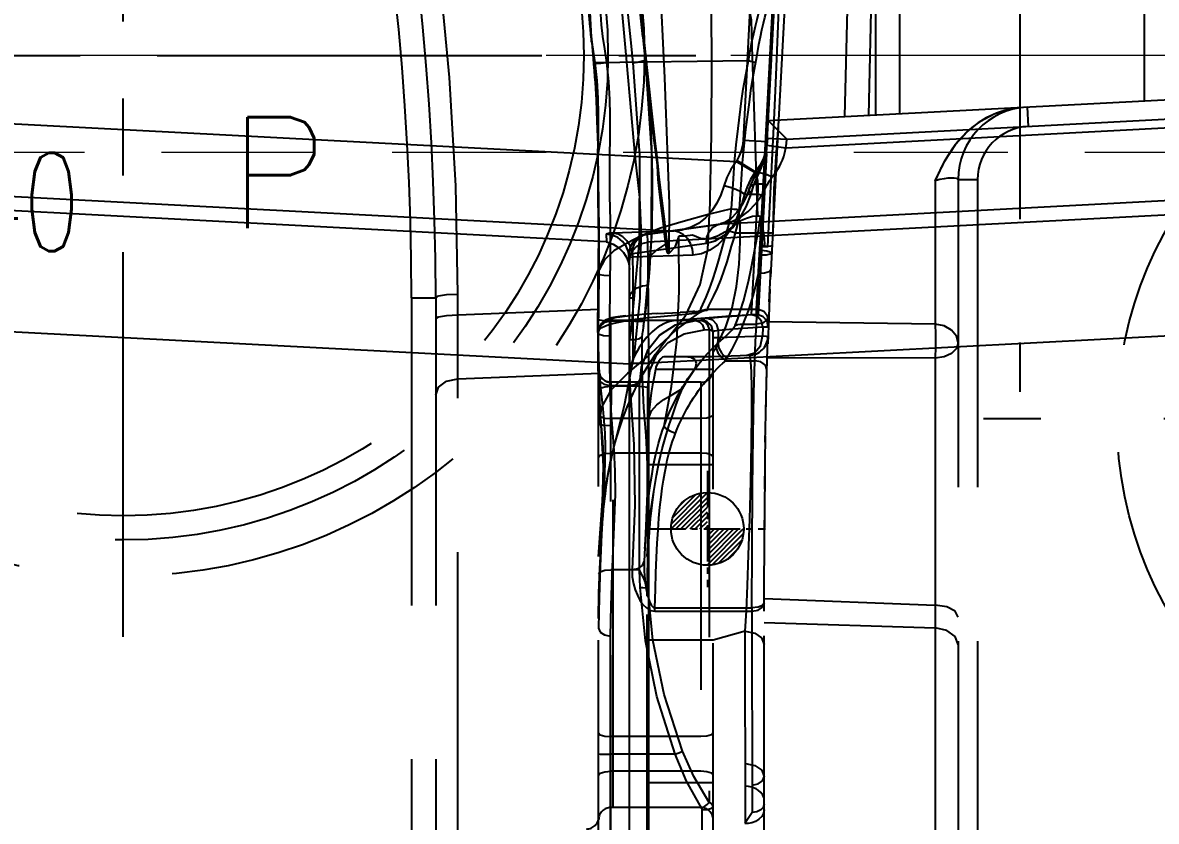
# Model space of a CAD drawing. Header units: inches. Extents: x 179987 to 181505, y -56815 to -55741.
# Drawn here: x 180736.46 to 180783.24, y -56116.81 to -56083.85 of the extents above; entities that cross this region are included whole.
import ezdxf

# ---------------------------------------------------------------- set-up
doc = ezdxf.new("R2010")
doc.units = ezdxf.units.IN
doc.header["$LTSCALE"] = 2
doc.header["$MEASUREMENT"] = 0
for name, pattern in [('CENTER', [50.8, 31.75, -6.35, 6.35, -6.35]), ('CENTER2', [1.125, 0.75, -0.125, 0.125, -0.125]), ('HIDDEN', [9.525, 6.35, -3.175])]:
    doc.linetypes.add(name, pattern=pattern)
doc.layers.get('0').update_dxf_attribs({"linetype": 'CONTINUOUS'})
for name, color, linetype in [('CAV-COR', 1, 'CONTINUOUS'), ('DEFAULT_1', 7, 'CENTER'), ('DEFAULT_2', 8, 'HIDDEN'), ('PIN', 4, 'CONTINUOUS'), ('SILDE', 6, 'CONTINUOUS'), ('SP', 3, 'CONTINUOUS')]:
    doc.layers.add(name, color=color, linetype=linetype)
doc.layers.add('dim', color=3, linetype='CONTINUOUS', lineweight=15)
doc.layers.add('WR', color=122, linetype='HIDDEN', lineweight=18)
doc.styles.get("Standard").update_dxf_attribs({"font": 'txt.shx', "width": 0.67})

# ---------------------------------------------------------------- blocks, each defined once
blk = doc.blocks.new('20151030.171830')
at = {"color": 8, "linetype": 'HIDDEN'}
blk.add_circle((0, 0), 21.5, dxfattribs=at)
at = {"layer": 'SP', "linetype": 'CENTER', "ltscale": 0.25}
for p, q in [((0, -24), (0, 24)), ((-24, 0), (24, 0))]:
    blk.add_line(p, q, dxfattribs=at)
at = {"layer": 'SP', "linetype": 'HIDDEN'}
for radius in [20, 19]:
    blk.add_circle((0, 0), radius, dxfattribs=at)
at = {"layer": 'dim', "insert": (-5.289, -6.05), "char_height": 4.0633, "attachment_point": 5}
blk.add_mtext('Ø40', dxfattribs=at)
at = {"layer": 'SP'}
blk.add_text('P', height=4.582, dxfattribs=at).set_placement((4.334, -7.124))

msp = doc.modelspace()

# ---------------------------------------------------------------- hatches: boundary and pattern name
at = {"layer": 'PIN', "linetype": 'Continuous'}
h = msp.add_hatch(dxfattribs=at)
h.set_pattern_fill('ANSI31', color=3, scale=1.125, angle=270, style=0)
h.set_pattern_definition([(225, (180918.67111, -56094.06222), (-0.09943689, 0.09943689), [])])
h.paths.add_polyline_path([(180764.71, -56104.742), (180763.21, -56104.742, -0.414214), (180764.71, -56103.242)])
h.paths.add_polyline_path([(180764.71, -56106.242), (180764.71, -56104.742), (180766.21, -56104.742, -0.414214)])

# ---------------------------------------------------------------- linework, layer by layer
at = {"color": 8, "linetype": 'CENTER', "ltscale": 0.4}
msp.add_line((180819.11, -56100.2), (180776.11, -56100.2), dxfattribs=at)
at = {"color": 8, "linetype": 'HIDDEN', "ltscale": 0.7}
msp.add_circle((180797.61, -56100.2), 16, dxfattribs=at)
at = {"layer": 'CAV-COR', "linetype": 'ByBlock'}
for p, q in [((180771.668, -56087.657), (180771.668, -56080.3)), ((180772.653, -56087.605), (180772.653, -56080.3)), ((180782.748, -56087.076), (180782.748, -56080.3)), ((180766.547, -56081.75), (180766.182, -56088.712)), ((180767.155, -56089.245), (180767.545, -56081.802)), ((180767.919, -56082.681), (180767.647, -56087.867)), ((180767.537, -56086.337), (180767.663, -56083.305)), ((180770.38, -56087.724), (180770.489, -56083.301)), ((180771.369, -56087.672), (180771.476, -56083.371)), ((180767.463, -56087.877), (180767.537, -56086.337)), ((180767.226, -56087.889), (180787.752, -56086.814)), ((180767.226, -56087.889), (180767.988, -56088.651)), ((180767.988, -56088.651), (180787.794, -56087.613)), ((180767.181, -56088.764), (180766.182, -56088.712)), ((180767.181, -56088.764), (180767.162, -56088.904)), ((180767.187, -56088.643), (180767.166, -56088.865)), ((180767.188, -56088.614), (180767.993, -56088.656)), ((180767.166, -56088.865), (180767.161, -56088.904)), ((180767.161, -56088.904), (180767.954, -56089.01)), ((180766.666, -56090.03), (180765.898, -56089.58)), ((180766.685, -56090.002), (180765.923, -56089.538)), ((180766.666, -56090.03), (180766.494, -56090.321)), ((180766.685, -56090.002), (180766.717, -56090.113)), ((180766.353, -56090.623), (180766.239, -56090.93)), ((180766.494, -56090.321), (180766.353, -56090.623)), ((180766.445, -56090.678), (180766.446, -56090.678)), ((180766.239, -56090.93), (180766.109, -56091.414)), ((180766.239, -56090.93), (180766.351, -56090.93)), ((180765.436, -56092.097), (180765.247, -56092.154)), ((180763.134, -56092.451), (180760.822, -56092.534)), ((180762.203, -56092.582), (180765.248, -56092.154)), ((180762.273, -56092.577), (180765.317, -56092.148)), ((180765.248, -56092.154), (180765.317, -56092.148)), ((180760.541, -56092.572), (180760.545, -56092.897)), ((180761.793, -56092.753), (180762.006, -56092.633)), ((180762.006, -56092.633), (180762.245, -56092.583)), ((180762.203, -56092.582), (180762.133, -56092.594)), ((180762.203, -56092.582), (180762.273, -56092.577)), ((180762.249, -56092.908), (180762.245, -56092.583)), ((180762.263, -56093.772), (180762.249, -56092.908)), ((180762.257, -56092.579), (180762.273, -56092.577)), ((180761.489, -56093.557), (180761.454, -56093.309)), ((180761.487, -56093.393), (180761.52, -56093.151)), ((180761.491, -56093.715), (180761.525, -56093.474)), ((180761.384, -56093.552), (180761.465, -56093.792)), ((180761.465, -56093.792), (180761.494, -56094.038)), ((180762.3, -56097.905), (180762.263, -56093.772)), ((180761.5, -56097.905), (180762.3, -56097.905))]:
    msp.add_line(p, q, dxfattribs=at)
for points in [[(180766.182, -56088.712), (180766.156, -56088.929), (180766.103, -56089.143), (180766.024, -56089.348), (180765.923, -56089.538)], [(180767.954, -56089.01), (180767.975, -56088.828), (180767.988, -56088.651)], [(180767.083, -56089.275), (180767.032, -56089.437), (180766.88, -56089.738), (180766.685, -56090.002)], [(180767.161, -56088.904), (180767.13, -56089.097), (180767.019, -56089.511), (180766.842, -56089.907), (180766.733, -56090.087)], [(180767.385, -56090.214), (180767.44, -56090.147), (180767.497, -56090.072), (180767.558, -56089.987), (180767.62, -56089.891), (180767.684, -56089.782), (180767.747, -56089.659), (180767.806, -56089.523), (180767.862, -56089.372), (180767.912, -56089.202), (180767.954, -56089.01)], [(180765.898, -56089.58), (180765.681, -56089.905), (180765.516, -56090.242), (180765.272, -56090.954)], [(180765.923, -56089.538), (180765.911, -56089.559), (180765.898, -56089.58)], [(180766.733, -56090.086), (180766.648, -56090.224), (180766.491, -56090.551), (180766.445, -56090.678)], [(180766.685, -56090.002), (180766.675, -56090.016), (180766.666, -56090.03)], [(180766.733, -56090.086), (180766.749, -56090.069), (180766.842, -56090.037), (180766.99, -56090.052), (180767.176, -56090.113), (180767.385, -56090.214)], [(180767.184, -56090.535), (180767.27, -56090.372), (180767.385, -56090.214)], [(180765.317, -56092.148), (180765.675, -56092.066), (180766.045, -56091.897), (180766.399, -56091.642), (180766.714, -56091.317), (180766.976, -56090.943), (180767.184, -56090.535)], [(180766.239, -56090.93), (180766.088, -56090.827), (180765.887, -56090.731), (180765.652, -56090.649), (180765.398, -56090.586)], [(180766.445, -56090.678), (180766.333, -56090.978), (180766.136, -56091.376), (180765.912, -56091.702), (180765.672, -56091.946), (180765.436, -56092.097)], [(180766.446, -56090.678), (180766.496, -56090.6), (180766.609, -56090.533), (180766.771, -56090.498), (180766.968, -56090.499), (180767.184, -56090.535)], [(180765.272, -56090.954), (180765.104, -56091.299), (180764.893, -56091.615), (180764.637, -56091.896), (180764.339, -56092.13), (180764.008, -56092.304), (180763.858, -56092.349)], [(180760.822, -56092.534), (180760.668, -56092.542), (180760.573, -56092.556), (180760.541, -56092.572)], [(180761.537, -56093.102), (180761.519, -56093.052), (180761.392, -56092.85), (180761.227, -56092.69), (180761.032, -56092.582), (180760.822, -56092.534)], [(180761.454, -56093.309), (180761.359, -56093.078), (180761.21, -56092.878), (180761.015, -56092.721), (180760.788, -56092.617), (180760.541, -56092.572)], [(180760.545, -56092.897), (180760.826, -56092.986), (180761.063, -56093.137), (180761.249, -56093.33), (180761.384, -56093.552)], [(180761.977, -56092.643), (180761.901, -56092.68), (180761.826, -56092.727), (180761.754, -56092.784), (180761.687, -56092.851), (180761.628, -56092.927), (180761.577, -56093.012), (180761.536, -56093.103), (180761.507, -56093.201), (180761.49, -56093.303), (180761.487, -56093.393)], [(180761.52, -56093.151), (180761.626, -56092.931), (180761.791, -56092.754)], [(180761.525, -56093.474), (180761.631, -56093.254), (180761.798, -56093.077), (180762.01, -56092.957), (180762.249, -56092.908)], [(180762.133, -56092.594), (180762.056, -56092.614), (180761.977, -56092.643)], [(180762.245, -56092.583), (180762.248, -56092.581), (180762.257, -56092.579)], [(180761.5, -56095.2), (180761.537, -56095.044), (180761.646, -56094.903), (180761.816, -56094.79), (180762.032, -56094.715), (180762.273, -56094.686)]]:
    msp.add_lwpolyline(points, dxfattribs=at)
for start, end in [(0.60064, 0.82094), (0, 0.52777)]:
    msp.add_arc((180635.374, -56095.2), 126.125, start, end, dxfattribs=at)
at = {"layer": 'DEFAULT_1', "color": 2, "linetype": 'CENTER', "ltscale": 0.4}
msp.add_line((180777.61, -56025.924), (180777.61, -56099.088), dxfattribs=at)
at = {"layer": 'DEFAULT_2', "color": 8, "linetype": 'HIDDEN'}
for p, q in [((180761.822, -56082.423), (180762.039, -56084.431)), ((180761.843, -56082.369), (180762.115, -56084.782)), ((180767.417, -56082.789), (180766.901, -56092.521)), ((180762.959, -56086.123), (180762.815, -56083.256)), ((180759.909, -56084.407), (180759.958, -56084.762)), ((180759.909, -56084.407), (180759.929, -56084.569)), ((180759.929, -56084.569), (180759.979, -56084.97)), ((180762.027, -56084.322), (180762.142, -56085.418)), ((180759.958, -56084.762), (180760.068, -56085.49)), ((180760.052, -56085.49), (180759.979, -56084.97)), ((180762.115, -56084.782), (180762.173, -56085.306)), ((180766.794, -56091.828), (180766.563, -56084.84)), ((180760.046, -56085.49), (180760.007, -56085.491)), ((180760.042, -56085.49), (180766.401, -56085.413)), ((180760.052, -56085.49), (180760.046, -56085.49)), ((180761.638, -56085.499), (180761.905, -56089.312)), ((180762.151, -56085.367), (180762.137, -56085.367)), ((180762.137, -56085.367), (180762.407, -56089.224)), ((180762.142, -56085.418), (180762.157, -56085.418)), ((180762.157, -56085.418), (180762.151, -56085.367)), ((180762.173, -56085.306), (180762.41, -56087.488)), ((180766.266, -56086.149), (180766.401, -56085.413)), ((180766.578, -56086.216), (180766.774, -56085.091)), ((180777.9, -56087.33), (180777.942, -56088.129)), ((180760.171, -56087.571), (180760.19, -56089.122)), ((180767.199, -56093.083), (180767.463, -56087.877)), ((180767.647, -56087.867), (180767.311, -56094.332)), ((180760.146, -56087.908), (180760.184, -56088.899)), ((180760.184, -56088.65), (180760.179, -56088.101)), ((180760.198, -56088.178), (180760.191, -56089.174)), ((180760.68, -56088.25), (180760.671, -56089.677)), ((180760.189, -56089.049), (180760.189, -56089.07)), ((180760.248, -56092.342), (180760.189, -56089.05)), ((180760.189, -56089.07), (180760.19, -56089.219)), ((180760.191, -56089.174), (180760.189, -56089.987)), ((180760.192, -56089.233), (180760.232, -56092.406)), ((180762.407, -56089.224), (180762.392, -56092.819)), ((180767.155, -56089.245), (180766.807, -56095.888)), ((180767.134, -56089.109), (180767.083, -56089.275)), ((180767.162, -56088.904), (180767.134, -56089.109)), ((180767.163, -56088.904), (180767.161, -56088.904)), ((180761.905, -56089.312), (180761.89, -56092.869)), ((180766.717, -56090.113), (180766.737, -56090.179)), ((180766.733, -56090.087), (180766.733, -56090.086)), ((180766.737, -56090.179), (180766.773, -56090.365)), ((180774.175, -56090.224), (180774.129, -56090.326)), ((180760.19, -56090.333), (180760.196, -56090.931)), ((180765.708, -56091.526), (180765.784, -56090.29)), ((180766.04, -56091.542), (180766.115, -56090.318)), ((180766.754, -56090.257), (180766.776, -56090.391)), ((180774.297, -56090.325), (180774.109, -56090.369)), ((180774.129, -56090.326), (180774.109, -56090.367)), ((180774.109, -56090.367), (180774.109, -56096.288)), ((180775.057, -56090.326), (180775.857, -56090.326)), ((180775.057, -56090.326), (180775.057, -56128.637)), ((180775.857, -56090.326), (180775.857, -56121.418)), ((180760.196, -56090.931), (180760.212, -56091.939)), ((180760.678, -56091.001), (180760.694, -56092.009)), ((180766.351, -56090.93), (180766.783, -56090.93)), ((180766.783, -56090.93), (180766.522, -56095.913)), ((180765.708, -56091.526), (180764.801, -56091.751)), ((180762.915, -56091.847), (180762.989, -56092.472)), ((180766.053, -56092.035), (180765.77, -56092.252)), ((180760.203, -56095.397), (180760.232, -56092.406)), ((180760.248, -56094.044), (180760.248, -56092.342)), ((180762.414, -56092.237), (180762.399, -56092.658)), ((180762.997, -56092.976), (180762.944, -56092.561)), ((180763.324, -56092.444), (180763.134, -56092.451)), ((180763.221, -56092.439), (180763.324, -56092.444)), ((180765.77, -56092.252), (180765.463, -56092.479)), ((180765.877, -56092.521), (180766.901, -56092.521)), ((180766.901, -56092.521), (180766.82, -56093.876)), ((180766.983, -56092.525), (180766.901, -56092.521)), ((180766.988, -56092.224), (180767.005, -56092.37)), ((180767.005, -56092.37), (180767.035, -56092.635)), ((180760.218, -56092.726), (180760.208, -56094.2)), ((180760.699, -56092.804), (180760.697, -56093.391)), ((180761.89, -56092.869), (180761.6, -56096.158)), ((180761.627, -56093.374), (180764.671, -56092.946)), ((180762.392, -56092.819), (180762.099, -56096.141)), ((180767.035, -56092.635), (180767.073, -56092.979)), ((180767.048, -56093.089), (180767.071, -56092.968)), ((180760.192, -56096.636), (180760.215, -56093.31)), ((180760.697, -56093.391), (180760.677, -56096.158)), ((180761.6, -56093.284), (180761.537, -56093.102)), ((180761.629, -56093.531), (180761.6, -56093.284)), ((180761.627, -56093.374), (180761.637, -56094.365)), ((180764.131, -56093.442), (180761.629, -56093.531)), ((180766.822, -56094.2), (180766.96, -56093.086)), ((180767.14, -56093.437), (180766.917, -56093.442)), ((180767.086, -56093.091), (180767.048, -56093.089)), ((180767.225, -56093.082), (180767.086, -56093.091)), ((180766.82, -56093.876), (180766.764, -56094.939)), ((180760.216, -56094.16), (180760.208, -56094.196)), ((180760.209, -56094.196), (180760.208, -56094.2)), ((180760.228, -56095.674), (180760.248, -56094.044)), ((180761.634, -56093.983), (180761.64, -56095.2)), ((180767.071, -56094.188), (180766.822, -56094.201)), ((180767.264, -56095.387), (180767.324, -56094.045)), ((180761.639, -56094.591), (180761.64, -56097.751)), ((180767.285, -56094.844), (180767.2, -56097.103)), ((180752.5, -56095.2), (180753.5, -56095.2)), ((180752.5, -56095.2), (180752.5, -56120.949)), ((180753.5, -56095.2), (180753.5, -56128.151)), ((180754.409, -56097.755), (180754.412, -56095.047)), ((180761.5, -56095.2), (180761.64, -56095.2)), ((180766.764, -56094.939), (180766.73, -56095.672)), ((180754.412, -56095.907), (180760.228, -56095.674)), ((180760.223, -56096.407), (180760.228, -56095.674)), ((180762.618, -56095.858), (180763.602, -56095.805)), ((180764.092, -56095.777), (180763.583, -56095.805)), ((180764.107, -56095.775), (180763.915, -56095.787)), ((180764.193, -56095.769), (180764.107, -56095.775)), ((180764.446, -56095.787), (180764.436, -56095.767)), ((180764.729, -56095.672), (180766.73, -56095.672)), ((180766.73, -56095.672), (180766.722, -56095.889)), ((180760.194, -56096.196), (180760.19, -56097.231)), ((180760.195, -56096.078), (180760.194, -56096.081)), ((180760.677, -56096.158), (180760.673, -56097.295)), ((180760.677, -56096.158), (180761.6, -56096.158)), ((180760.726, -56122.66), (180760.726, -56096.096)), ((180764.24, -56096.135), (180760.726, -56096.135)), ((180761.614, -56095.925), (180761.474, -56095.938)), ((180761.904, -56095.903), (180761.757, -56095.914)), ((180762.201, -56095.882), (180761.833, -56095.91)), ((180762.124, -56095.947), (180762.067, -56096.37)), ((180762.645, -56095.855), (180762.194, -56095.884)), ((180764.24, -56096.135), (180764.444, -56096.124)), ((180764.444, -56096.11), (180764.444, -56096.124)), ((180766.597, -56095.909), (180765.478, -56095.977)), ((180766.183, -56096.294), (180766.741, -56096.294)), ((180766.702, -56097.022), (180766.741, -56096.294)), ((180767.243, -56095.912), (180767.171, -56096.107)), ((180774.109, -56096.288), (180767.232, -56096.201)), ((180760.192, -56096.636), (180760.191, -56096.64)), ((180760.191, -56096.64), (180760.251, -56096.705)), ((180760.223, -56122.038), (180760.223, -56096.407)), ((180760.223, -56096.598), (180760.236, -56096.545)), ((180760.236, -56096.545), (180760.28, -56096.489)), ((180762.035, -56096.596), (180762, -56096.819)), ((180762.071, -56096.343), (180762.028, -56096.641)), ((180764.585, -56096.52), (180764.79, -56096.509)), ((180764.79, -56096.509), (180764.79, -56116.036)), ((180764.947, -56122.155), (180764.947, -56096.612)), ((180765.166, -56096.849), (180765.166, -56096.556)), ((180767.004, -56096.414), (180766.991, -56096.785)), ((180760.191, -56097.106), (180760.194, -56097.975)), ((180763.125, -56096.814), (180763.127, -56096.813)), ((180765.166, -56096.849), (180764.947, -56096.86)), ((180765.096, -56097.122), (180765.156, -56097.069)), ((180766.991, -56096.785), (180765.166, -56096.849)), ((180766.666, -56097.801), (180766.702, -56097.022)), ((180767.153, -56098.736), (180767.21, -56096.808)), ((180760.673, -56097.295), (180760.676, -56098.158)), ((180761.498, -56097.611), (180761.502, -56098.245)), ((180764.947, -56097.636), (180762.913, -56097.636)), ((180764.598, -56097.644), (180764.717, -56097.508)), ((180764.717, -56097.508), (180764.838, -56097.375)), ((180766.435, -56097.584), (180764.947, -56097.636)), ((180765.306, -56097.501), (180765.52, -56097.706)), ((180765.467, -56097.801), (180765.52, -56097.706)), ((180774.109, -56097.702), (180767.182, -56097.677)), ((180774.109, -56097.702), (180774.11, -56108.379)), ((180754.412, -56098.542), (180754.409, -56097.755)), ((180760.194, -56097.975), (180760.204, -56098.502)), ((180760.676, -56098.158), (180760.68, -56098.511)), ((180762.564, -56098.16), (180762.511, -56098.465)), ((180764.947, -56098.16), (180762.564, -56098.16)), ((180765.467, -56097.801), (180766.666, -56097.801)), ((180767.125, -56099.907), (180767.168, -56098.168)), ((180754.412, -56098.542), (180760.261, -56098.308)), ((180754.412, -56118.4), (180754.412, -56098.542)), ((180760.204, -56098.478), (180760.226, -56099.061)), ((180760.204, -56098.478), (180760.204, -56098.501)), ((180760.204, -56098.501), (180760.204, -56098.502)), ((180760.68, -56098.511), (180760.686, -56098.817)), ((180760.769, -56098.979), (180761.424, -56098.312)), ((180761.502, -56098.245), (180761.513, -56098.817)), ((180762.014, -56098.486), (180762.073, -56099.747)), ((180764.55, -56098.764), (180764.66, -56098.632)), ((180764.66, -56098.632), (180764.773, -56098.5)), ((180764.773, -56098.5), (180764.887, -56098.371)), ((180764.887, -56098.371), (180765.002, -56098.247)), ((180760.226, -56099.061), (180760.262, -56099.689)), ((180760.252, -56099.02), (180760.229, -56099.87)), ((180760.251, -56098.981), (180760.247, -56099.14)), ((180760.252, -56099.02), (180760.256, -56098.752)), ((180760.437, -56098.774), (180760.686, -56098.817)), ((180760.686, -56098.817), (180761.513, -56098.817)), ((180764.444, -56098.691), (180760.726, -56098.691)), ((180761.906, -56098.854), (180760.726, -56098.854)), ((180760.823, -56116.242), (180760.823, -56098.691)), ((180761.513, -56098.817), (180761.755, -56098.77)), ((180761.906, -56106.428), (180761.906, -56098.854)), ((180762.252, -56107.186), (180762.252, -56098.899)), ((180762.922, -56100.496), (180763.23, -56098.868)), ((180764.444, -56098.691), (180764.444, -56116.242)), ((180760.236, -56099.593), (180760.244, -56099.306)), ((180767.102, -56101.157), (180767.136, -56099.424)), ((180760.229, -56099.844), (180760.225, -56100.133)), ((180760.262, -56099.689), (180760.379, -56101.13)), ((180760.74, -56100.042), (180760.851, -56101.507)), ((180762.073, -56099.747), (180762.165, -56100.891)), ((180760.223, -56100.377), (180760.225, -56100.133)), ((180760.225, -56100.084), (180760.224, -56100.21)), ((180764.444, -56100.19), (180760.726, -56100.19)), ((180762.165, -56100.891), (180762.228, -56102.03)), ((180767.075, -56103.101), (180767.106, -56100.908)), ((180762.233, -56120.973), (180762.233, -56101.252)), ((180764.444, -56101.615), (180760.726, -56101.615)), ((180764.947, -56102.101), (180762.233, -56102.101)), ((180767.083, -56102.469), (180767.058, -56105.43)), ((180760.389, -56103.966), (180760.286, -56106.297)), ((180760.324, -56105.438), (180760.419, -56103.811)), ((180767.051, -56108.135), (180767.064, -56104.385)), ((180760.275, -56106.389), (180760.341, -56105.136)), ((180762.13, -56105.552), (180762.137, -56105.418)), ((180760.238, -56107.4), (180760.275, -56106.389)), ((180760.286, -56106.297), (180760.241, -56107.576)), ((180761.906, -56106.428), (180760.726, -56106.428)), ((180760.223, -56108.445), (180760.238, -56107.4)), ((180767.057, -56121.856), (180767.051, -56107.426)), ((180760.241, -56107.576), (180760.223, -56108.835)), ((180762.548, -56108.001), (180766.549, -56108.001)), ((180762.548, -56108.14), (180762.548, -56108.001)), ((180766.549, -56108.001), (180766.555, -56116.445)), ((180767.051, -56107.618), (180774.109, -56107.889)), ((180762.548, -56108.14), (180766.549, -56108.14)), ((180774.11, -56108.379), (180774.109, -56118.411)), ((180767.051, -56108.608), (180774.109, -56108.828)), ((180760.705, -56109.164), (180760.705, -56119.179)), ((180764.947, -56109.339), (180762.233, -56109.339)), ((180766.275, -56108.963), (180764.947, -56109.339)), ((180766.281, -56116.895), (180766.275, -56108.963)), ((180764.444, -56113.319), (180760.726, -56113.319)), ((180763.375, -56114.047), (180760.726, -56114.047)), ((180764.444, -56114.744), (180760.726, -56114.744)), ((180764.947, -56115.23), (180762.233, -56115.23)), ((180764.444, -56116.242), (180760.726, -56116.242)), ((180764.494, -56119.333), (180764.494, -56116.345)), ((180766.555, -56116.445), (180766.253, -56116.91))]:
    msp.add_line(p, q, dxfattribs=at)
for points in [[(180759.13, -56069.081), (180759.43, -56070.804), (180759.713, -56072.704), (180760.006, -56074.791), (180760.364, -56077.078), (180760.745, -56079.599), (180761.09, -56082.393), (180761.379, -56085.474)], [(180758.822, -56074.243), (180759.104, -56076.233), (180759.418, -56078.388), (180759.681, -56080.723), (180759.843, -56083.16), (180759.92, -56084.45)], [(180764.49, -56078.533), (180764.777, -56080.05), (180764.835, -56081.693), (180764.868, -56083.462), (180764.878, -56085.432)], [(180759.672, -56081.184), (180759.825, -56083.559), (180760.037, -56085.49)], [(180754.412, -56095.047), (180754.329, -56090.577), (180754.076, -56086.105), (180753.656, -56081.644)], [(180766.401, -56085.413), (180766.478, -56085.002), (180766.552, -56084.633), (180766.624, -56084.3), (180766.694, -56083.997), (180766.761, -56083.722), (180766.824, -56083.476), (180766.885, -56083.255), (180766.946, -56083.051), (180767.01, -56082.853), (180767.08, -56082.655), (180767.156, -56082.45), (180767.241, -56082.238), (180767.332, -56082.016), (180767.523, -56081.564)], [(180759.919, -56084.466), (180759.873, -56083.974), (180759.841, -56083.492), (180759.79, -56082.546)], [(180766.774, -56085.091), (180766.838, -56084.741), (180766.901, -56084.425), (180766.964, -56084.137), (180767.026, -56083.873), (180767.085, -56083.635), (180767.141, -56083.422), (180767.195, -56083.228), (180767.251, -56083.043), (180767.31, -56082.861), (180767.376, -56082.676), (180767.449, -56082.484)], [(180761.353, -56082.828), (180761.538, -56084.553), (180761.638, -56085.499)], [(180759.817, -56083.439), (180759.852, -56083.895), (180759.909, -56084.407)], [(180760.299, -56083.492), (180760.333, -56083.934), (180760.387, -56084.414), (180760.46, -56084.932), (180760.545, -56085.491)], [(180766.563, -56084.84), (180766.548, -56084.272), (180766.527, -56083.744), (180766.441, -56083.256)], [(180759.92, -56084.45), (180759.924, -56084.494), (180759.964, -56085.013)], [(180759.94, -56084.655), (180759.935, -56084.613), (180759.93, -56084.556), (180759.923, -56084.484)], [(180759.964, -56085.013), (180759.992, -56085.338), (180760.013, -56085.555)], [(180760.037, -56085.49), (180760.131, -56086.66), (180760.173, -56087.905)], [(180760.068, -56085.49), (180760.06, -56085.49), (180760.052, -56085.49)], [(180760.171, -56087.571), (180760.157, -56087.048), (180760.138, -56086.528), (180760.11, -56086.008), (180760.052, -56085.49)], [(180760.068, -56085.49), (180760.139, -56085.515), (180760.313, -56085.515), (180760.545, -56085.491)], [(180760.068, -56085.49), (180760.152, -56086.236), (180760.19, -56086.958), (180760.199, -56087.601), (180760.198, -56088.178)], [(180760.545, -56085.491), (180760.632, -56086.268), (180760.671, -56087.014), (180760.68, -56087.668), (180760.68, -56088.25)], [(180761.379, -56085.474), (180761.559, -56087.479), (180761.718, -56089.345), (180761.904, -56091.065), (180761.983, -56092.648)], [(180761.637, -56085.498), (180761.831, -56085.473), (180761.994, -56085.439), (180762.102, -56085.403), (180762.137, -56085.369)], [(180762.142, -56085.418), (180762.222, -56086.25), (180762.288, -56087.041), (180762.337, -56087.763), (180762.374, -56088.43), (180762.401, -56089.046), (180762.419, -56089.598), (180762.429, -56090.093), (180762.434, -56090.546), (180762.435, -56090.977), (180762.432, -56091.397), (180762.425, -56091.816), (180762.414, -56092.237)], [(180762.665, -56089.811), (180762.449, -56088.204), (180762.299, -56086.733), (180762.157, -56085.418)], [(180764.878, -56085.432), (180764.867, -56088.476), (180764.801, -56091.751)], [(180766.401, -56085.413), (180766.494, -56085.439), (180766.597, -56085.462), (180766.706, -56085.482)], [(180760.013, -56085.555), (180760.038, -56085.822), (180760.059, -56086.078), (180760.077, -56086.316), (180760.092, -56086.558), (180760.105, -56086.801), (180760.115, -56087.038)], [(180763.13, -56093.36), (180763.151, -56091.323), (180763.074, -56089.454), (180762.959, -56086.123)], [(180765.975, -56088.208), (180766.123, -56087.071), (180766.193, -56086.586), (180766.266, -56086.149)], [(180766.302, -56088.259), (180766.445, -56087.126), (180766.51, -56086.646), (180766.578, -56086.216)], [(180760.115, -56087.038), (180760.131, -56087.489), (180760.146, -56087.908)], [(180774.109, -56090.369), (180774.509, -56089.554), (180774.953, -56088.874), (180775.445, -56088.334), (180775.977, -56087.918), (180776.542, -56087.616), (180777.131, -56087.423), (180777.725, -56087.339)], [(180777.154, -56087.418), (180776.639, -56087.576), (180776.217, -56087.774), (180775.884, -56087.98), (180775.62, -56088.18), (180775.405, -56088.371), (180775.222, -56088.557), (180775.061, -56088.74), (180774.924, -56088.912), (180774.809, -56089.071), (180774.713, -56089.214), (180774.632, -56089.343), (180774.564, -56089.458), (180774.507, -56089.559), (180774.458, -56089.647), (180774.417, -56089.726), (180774.381, -56089.795), (180774.35, -56089.856), (180774.322, -56089.912), (180774.297, -56089.964), (180774.273, -56090.013), (180774.25, -56090.063), (180774.226, -56090.114), (180774.175, -56090.224)], [(180762.41, -56087.488), (180762.548, -56088.729), (180762.608, -56089.281), (180762.662, -56089.775)], [(180767.645, -56087.867), (180767.591, -56088.643), (180767.535, -56089.369), (180767.488, -56090.054), (180767.455, -56090.703), (180767.436, -56091.318), (180767.425, -56091.899), (180767.407, -56092.44)], [(180765.784, -56090.29), (180765.832, -56089.598), (180765.896, -56088.883), (180765.975, -56088.208)], [(180766.115, -56090.318), (180766.163, -56089.632), (180766.226, -56088.927), (180766.302, -56088.259)], [(180767.163, -56088.904), (180767.179, -56088.755), (180767.188, -56088.614)], [(180760.184, -56088.899), (180760.187, -56088.965), (180760.188, -56089.02), (180760.189, -56089.075)], [(180766.754, -56090.257), (180766.794, -56090.168), (180766.836, -56090.074), (180766.879, -56089.971), (180766.924, -56089.859), (180766.97, -56089.734), (180767.015, -56089.598), (180767.058, -56089.45), (180767.098, -56089.287), (180767.133, -56089.106), (180767.163, -56088.904)], [(180760.189, -56089.652), (180760.197, -56091.057), (180760.217, -56092.817)], [(180760.671, -56089.677), (180760.671, -56090.061), (180760.673, -56090.405), (180760.678, -56091.001)], [(180762.944, -56092.561), (180762.899, -56092.139), (180762.851, -56091.713), (180762.793, -56091.278), (180762.734, -56090.815), (180762.684, -56090.314), (180762.658, -56089.741)], [(180762.662, -56089.775), (180762.714, -56090.222), (180762.915, -56091.847)], [(180766.754, -56090.257), (180766.718, -56090.144), (180766.733, -56090.087)], [(180766.517, -56090.93), (180766.448, -56090.807), (180766.441, -56090.693), (180766.445, -56090.678)], [(180766.517, -56090.93), (180766.611, -56090.588), (180766.754, -56090.257)], [(180766.773, -56090.365), (180766.792, -56090.558), (180766.795, -56090.75), (180766.783, -56090.93)], [(180766.791, -56090.53), (180766.796, -56090.67), (180766.793, -56090.805), (180766.783, -56090.93)], [(180775.057, -56090.326), (180775.039, -56090.299), (180774.986, -56090.279), (180774.9, -56090.266), (180774.783, -56090.263), (180774.639, -56090.271), (180774.475, -56090.292), (180774.297, -56090.325), (180774.109, -56090.367)], [(180764.671, -56092.946), (180765.028, -56092.848), (180765.396, -56092.638), (180765.747, -56092.32), (180766.057, -56091.912), (180766.315, -56091.442), (180766.517, -56090.93)], [(180767.062, -56091.034), (180767.031, -56091.001), (180766.937, -56090.966), (180766.783, -56090.93)], [(180766.109, -56091.414), (180766.107, -56091.421), (180765.933, -56091.885), (180765.716, -56092.31), (180765.455, -56092.688), (180765.152, -56093.005), (180764.818, -56093.243), (180764.471, -56093.388), (180764.131, -56093.442)], [(180765.534, -56092.42), (180765.61, -56092.144), (180765.67, -56091.844), (180765.707, -56091.526)], [(180765.708, -56091.529), (180765.807, -56091.539), (180765.92, -56091.548), (180766.039, -56091.556)], [(180765.877, -56092.521), (180765.949, -56092.221), (180766.005, -56091.896), (180766.04, -56091.542)], [(180760.212, -56091.939), (180760.215, -56092.189), (180760.217, -56092.45), (180760.218, -56092.726)], [(180760.694, -56092.009), (180760.697, -56092.261), (180760.699, -56092.525), (180760.699, -56092.804)], [(180764.801, -56091.751), (180763.712, -56092.048), (180762.782, -56092.335), (180761.983, -56092.648)], [(180763.127, -56096.813), (180763.815, -56095.922), (180764.408, -56094.652), (180764.725, -56093.204), (180764.801, -56091.751)], [(180765.156, -56097.069), (180765.468, -56096.408), (180765.729, -56095.618), (180765.916, -56094.737), (180766.025, -56093.817), (180766.07, -56092.905), (180766.066, -56092.029)], [(180766.794, -56091.828), (180766.568, -56091.854), (180766.327, -56091.926), (180766.053, -56092.035)], [(180766.513, -56093.996), (180766.685, -56093.138), (180766.756, -56092.767), (180766.816, -56092.431), (180766.864, -56092.124), (180766.902, -56091.841)], [(180766.902, -56091.841), (180766.847, -56091.836), (180766.794, -56091.828)], [(180766.902, -56091.841), (180766.924, -56091.865), (180766.936, -56091.903), (180766.946, -56091.945), (180766.955, -56091.992), (180766.963, -56092.043), (180766.972, -56092.099), (180766.98, -56092.159), (180766.988, -56092.224)], [(180762.989, -56092.473), (180763.03, -56092.804), (180763.106, -56093.386)], [(180763.858, -56092.349), (180763.663, -56092.408), (180763.324, -56092.444)], [(180764.131, -56093.442), (180764.102, -56093.194), (180764.021, -56092.963), (180763.894, -56092.76), (180763.728, -56092.601), (180763.534, -56092.493), (180763.324, -56092.444)], [(180765.463, -56092.479), (180765.125, -56092.663), (180764.77, -56092.785), (180764.421, -56092.749), (180764.091, -56092.623), (180763.796, -56092.663), (180763.539, -56092.654)], [(180764.671, -56092.946), (180764.695, -56092.702), (180764.783, -56092.482), (180764.925, -56092.306), (180765.109, -56092.191), (180765.247, -56092.154)], [(180764.729, -56095.672), (180764.725, -56095.634), (180764.766, -56095.539), (180764.853, -56095.37), (180764.981, -56095.12), (180765.131, -56094.799), (180765.277, -56094.44), (180765.408, -56094.073), (180765.522, -56093.716), (180765.622, -56093.379), (180765.712, -56093.067), (180765.796, -56092.78), (180765.877, -56092.521)], [(180765.364, -56093.002), (180765.451, -56092.697), (180765.534, -56092.42)], [(180765.534, -56092.42), (180765.635, -56092.451), (180765.751, -56092.486), (180765.877, -56092.521)], [(180767.403, -56092.524), (180767.348, -56092.532), (180767.198, -56092.532), (180766.983, -56092.525)], [(180761.983, -56092.648), (180761.395, -56092.942), (180760.845, -56093.271), (180760.465, -56093.635), (180760.248, -56094.044)], [(180760.804, -56101.565), (180761.285, -56099.629), (180761.702, -56097.498), (180761.938, -56095.225), (180761.983, -56092.648)], [(180761.627, -56093.374), (180761.651, -56093.131), (180761.738, -56092.91), (180761.881, -56092.734), (180762.065, -56092.619), (180762.203, -56092.582)], [(180762.399, -56092.658), (180762.379, -56093.074), (180762.356, -56093.482)], [(180762.997, -56092.976), (180762.619, -56093.226), (180762.356, -56093.482)], [(180763.106, -56093.386), (180763.09, -56093.385), (180763.077, -56093.363), (180763.065, -56093.331), (180763.054, -56093.294), (180763.044, -56093.252), (180763.034, -56093.206), (180763.024, -56093.154), (180763.015, -56093.099), (180763.005, -56093.039), (180762.997, -56092.976)], [(180763.539, -56092.654), (180763.37, -56093.118), (180763.13, -56093.36)], [(180763.23, -56098.868), (180763.448, -56097.002), (180763.548, -56094.942), (180763.532, -56092.654)], [(180764.46, -56095.628), (180764.657, -56095.178), (180764.796, -56094.835), (180764.934, -56094.454), (180765.06, -56094.066), (180765.172, -56093.689), (180765.364, -56093.002)], [(180767.086, -56093.091), (180767.079, -56093.035), (180767.073, -56092.979)], [(180761.487, -56093.393), (180761.503, -56093.387), (180761.55, -56093.381), (180761.627, -56093.374)], [(180762.356, -56093.482), (180762.321, -56093.998), (180762.279, -56094.507), (180762.232, -56095.003), (180762.18, -56095.488), (180762.124, -56095.947)], [(180763.13, -56093.36), (180763.118, -56093.373), (180763.106, -56093.386)], [(180766.946, -56093.247), (180766.901, -56093.244), (180766.857, -56093.241)], [(180767.359, -56093.365), (180767.307, -56093.318), (180767.159, -56093.276), (180766.946, -56093.247)], [(180766.96, -56093.086), (180767.088, -56093.087), (180767.225, -56093.082)], [(180767.048, -56093.089), (180767.004, -56093.087), (180766.96, -56093.086)], [(180767.359, -56093.365), (180767.299, -56093.409), (180767.14, -56093.437)], [(180767.376, -56093.039), (180767.328, -56093.066), (180767.199, -56093.083)], [(180761.629, -56093.531), (180761.552, -56093.535), (180761.505, -56093.544), (180761.489, -56093.557)], [(180760.208, -56094.2), (180760.264, -56094.235), (180760.441, -56094.265), (180760.69, -56094.277)], [(180760.248, -56094.044), (180760.231, -56094.101), (180760.216, -56094.16)], [(180765.855, -56096.351), (180765.963, -56096.068), (180766.078, -56095.732), (180766.195, -56095.345), (180766.309, -56094.918), (180766.416, -56094.462), (180766.513, -56093.996)], [(180766.183, -56096.294), (180766.288, -56096.043), (180766.401, -56095.745), (180766.514, -56095.404), (180766.625, -56095.027), (180766.729, -56094.621), (180766.822, -56094.201)], [(180766.741, -56096.294), (180766.789, -56095.002), (180766.822, -56094.201)], [(180767.324, -56094.045), (180767.254, -56094.131), (180767.071, -56094.188)], [(180753.5, -56095.2), (180753.619, -56095.127), (180753.95, -56095.072), (180754.412, -56095.047)], [(180762.779, -56095.971), (180763.808, -56095.878), (180764.205, -56095.836), (180764.42, -56095.798), (180764.446, -56095.787)], [(180763.125, -56096.814), (180763.167, -56096.771), (180763.233, -56096.705), (180763.291, -56096.65), (180763.358, -56096.591), (180763.466, -56096.502), (180763.624, -56096.378), (180763.818, -56096.233), (180764.032, -56096.076), (180764.263, -56095.913), (180764.445, -56095.787)], [(180764.092, -56095.777), (180764.484, -56095.746), (180764.702, -56095.711), (180764.729, -56095.672)], [(180764.559, -56095.731), (180764.56, -56095.731), (180764.556, -56095.732), (180764.536, -56095.736), (180764.503, -56095.74), (180764.46, -56095.746), (180764.406, -56095.751), (180764.343, -56095.757)], [(180764.436, -56095.767), (180764.427, -56095.729), (180764.46, -56095.628)], [(180764.436, -56095.767), (180764.526, -56095.715), (180764.625, -56095.683), (180764.729, -56095.672)], [(180764.445, -56095.787), (180764.495, -56095.757), (180764.543, -56095.737), (180764.559, -56095.731)], [(180766.818, -56095.68), (180766.774, -56095.674), (180766.73, -56095.672)], [(180767.232, -56096.193), (180767.185, -56095.96), (180767.036, -56095.775), (180766.818, -56095.68)], [(180753.5, -56096.059), (180753.619, -56095.987), (180753.95, -56095.931), (180754.412, -56095.907)], [(180760.194, -56096.081), (180760.253, -56096.117), (180760.43, -56096.146), (180760.677, -56096.158)], [(180761.342, -56095.951), (180761.22, -56095.964), (180761.109, -56095.977), (180761.009, -56095.991), (180760.919, -56096.005), (180760.837, -56096.02), (180760.762, -56096.036), (180760.689, -56096.055), (180760.616, -56096.079), (180760.537, -56096.112), (180760.444, -56096.169), (180760.338, -56096.271), (180760.251, -56096.429), (180760.223, -56096.598)], [(180760.223, -56096.598), (180760.29, -56096.347), (180760.474, -56096.163), (180760.726, -56096.096)], [(180760.223, -56096.637), (180760.29, -56096.386), (180760.474, -56096.203), (180760.726, -56096.135)], [(180760.28, -56096.489), (180760.361, -56096.43), (180760.483, -56096.369), (180760.648, -56096.309), (180760.86, -56096.249), (180761.124, -56096.19), (180761.447, -56096.132)], [(180760.726, -56096.096), (180760.737, -56096.075), (180760.776, -56096.053), (180760.847, -56096.031), (180760.955, -56096.007), (180761.102, -56095.983), (180761.294, -56095.959), (180761.535, -56095.935), (180761.833, -56095.91)], [(180761.447, -56096.132), (180761.833, -56096.076), (180762.281, -56096.022), (180762.779, -56095.971)], [(180761.6, -56096.158), (180761.568, -56096.419), (180761.534, -56096.676), (180761.498, -56096.928)], [(180761.6, -56096.158), (180761.846, -56096.179), (180762.028, -56096.173), (180762.099, -56096.142)], [(180761.906, -56098.854), (180761.994, -56098.065), (180762.268, -56097.343), (180762.74, -56096.743), (180763.402, -56096.324), (180764.24, -56096.135)], [(180765.478, -56095.977), (180764.447, -56096.051), (180763.431, -56096.135)], [(180764.24, -56096.135), (180764.39, -56096.189), (180764.513, -56096.326), (180764.585, -56096.52)], [(180764.718, -56096.054), (180764.513, -56096.081), (180764.444, -56096.11)], [(180764.947, -56096.626), (180764.879, -56096.361), (180764.695, -56096.177), (180764.444, -56096.11)], [(180764.444, -56096.124), (180764.695, -56096.192), (180764.879, -56096.375)], [(180764.444, -56096.124), (180764.594, -56096.178), (180764.717, -56096.315), (180764.79, -56096.509)], [(180766.53, -56095.913), (180765.921, -56095.956), (180765.317, -56096.003), (180764.718, -56096.054)], [(180765.166, -56096.556), (180765.103, -56096.308), (180764.939, -56096.125), (180764.718, -56096.054)], [(180765.52, -56097.706), (180765.622, -56097.521), (180765.73, -56097.321), (180765.842, -56097.109), (180765.955, -56096.886), (180766.057, -56096.665), (180766.136, -56096.462), (180766.183, -56096.294)], [(180765.855, -56096.351), (180765.953, -56096.308), (180766.064, -56096.289), (180766.183, -56096.294)], [(180766.736, -56095.898), (180766.658, -56095.905), (180766.552, -56095.912)], [(180767.004, -56096.414), (180766.942, -56096.165), (180766.778, -56095.982), (180766.552, -56095.912)], [(180766.722, -56095.889), (180766.69, -56095.899), (180766.597, -56095.909)], [(180766.786, -56095.893), (180766.715, -56095.9), (180766.597, -56095.909)], [(180766.786, -56095.893), (180766.754, -56095.89), (180766.722, -56095.889)], [(180767.171, -56096.107), (180766.988, -56096.246), (180766.741, -56096.294)], [(180766.807, -56095.888), (180766.802, -56095.891), (180766.786, -56095.893)], [(180767.224, -56096.41), (180767.173, -56096.17), (180767.014, -56095.983), (180766.786, -56095.893)], [(180775.057, -56097.064), (180774.989, -56096.782), (180774.79, -56096.535), (180774.478, -56096.359), (180774.109, -56096.288)], [(180774.109, -56096.288), (180774.129, -56096.71), (180774.129, -56097.228), (180774.109, -56097.702)], [(180760.251, -56096.705), (180760.428, -56096.756), (180760.674, -56096.775)], [(180762.252, -56098.899), (180762.339, -56098.208), (180762.613, -56097.576), (180763.086, -56097.051), (180763.749, -56096.684), (180764.585, -56096.52)], [(180764.947, -56096.626), (180764.928, -56096.583), (180764.874, -56096.543), (180764.79, -56096.509)], [(180765.166, -56096.556), (180765.002, -56096.583), (180764.947, -56096.612)], [(180765.156, -56097.069), (180765.266, -56096.97), (180765.504, -56096.753)], [(180767.004, -56096.414), (180766.387, -56096.457), (180765.774, -56096.504), (180765.166, -56096.556)], [(180765.504, -56096.753), (180765.624, -56096.639), (180765.729, -56096.529), (180765.809, -56096.431), (180765.855, -56096.351)], [(180767.224, -56096.41), (180767.168, -56096.412), (180767.004, -56096.414)], [(180760.261, -56098.308), (180760.236, -56097.738), (180760.224, -56097.099)], [(180761.424, -56098.312), (180762.231, -56097.643), (180763.125, -56096.814)], [(180761.498, -56096.929), (180761.744, -56096.927), (180761.926, -56096.887), (180762, -56096.819)], [(180762.001, -56096.817), (180762.001, -56097.415), (180762.004, -56097.974), (180762.014, -56098.486)], [(180762.572, -56097.536), (180762.731, -56097.308), (180762.869, -56097.121), (180762.985, -56096.974), (180763.088, -56096.855), (180763.127, -56096.813)], [(180764.838, -56097.375), (180764.964, -56097.247), (180765.096, -56097.122)], [(180764.947, -56097.432), (180765.066, -56097.263), (180765.141, -56097.064), (180765.166, -56096.849)], [(180765.096, -56097.122), (180765.08, -56097.278), (180765.148, -56097.471)], [(180765.156, -56097.069), (180765.169, -56097.26), (180765.306, -56097.501)], [(180766.303, -56097.589), (180766.65, -56097.473), (180766.901, -56097.18), (180766.991, -56096.785)], [(180767.21, -56096.808), (180767.155, -56096.796), (180766.991, -56096.785)], [(180775.057, -56097.064), (180774.986, -56097.301), (180774.782, -56097.504), (180774.476, -56097.644), (180774.109, -56097.702)], [(180762.231, -56098.062), (180762.403, -56097.79), (180762.572, -56097.536)], [(180762.913, -56097.636), (180762.862, -56097.656), (180762.791, -56097.716), (180762.711, -56097.816), (180762.638, -56097.942), (180762.588, -56098.065), (180762.564, -56098.16)], [(180763.679, -56098.945), (180763.872, -56098.617), (180764.074, -56098.334), (180764.214, -56098.095), (180764.264, -56097.904), (180764.21, -56097.763), (180764.048, -56097.67), (180763.769, -56097.636)], [(180763.806, -56098.702), (180763.911, -56098.539), (180764.019, -56098.381), (180764.13, -56098.227), (180764.244, -56098.077), (180764.361, -56097.929), (180764.48, -56097.784), (180764.598, -56097.644)], [(180765.148, -56097.471), (180765.288, -56097.659), (180765.467, -56097.801)], [(180766.275, -56108.963), (180766.319, -56108.121), (180766.366, -56107.077), (180766.414, -56105.81), (180766.462, -56104.344), (180766.504, -56102.769), (180766.536, -56101.237), (180766.552, -56099.924), (180766.55, -56098.93), (180766.534, -56098.254), (180766.506, -56097.845), (180766.472, -56097.641), (180766.435, -56097.584)], [(180760.194, -56097.885), (180760.198, -56098.203), (180760.204, -56098.478)], [(180761.64, -56097.751), (180761.581, -56097.915), (180761.541, -56098.087), (180761.517, -56098.267), (180761.504, -56098.458), (180761.5, -56098.668)], [(180761.737, -56098.974), (180761.902, -56098.643), (180762.063, -56098.348), (180762.231, -56098.062)], [(180765.002, -56098.247), (180765.117, -56098.127), (180765.231, -56098.013), (180765.347, -56097.904), (180765.467, -56097.801)], [(180766.549, -56108.001), (180766.555, -56105.547), (180766.573, -56103.063), (180766.601, -56100.906), (180766.634, -56099.137), (180766.666, -56097.801)], [(180767.168, -56098.168), (180767.104, -56097.988), (180766.92, -56097.853), (180766.666, -56097.801)], [(180753.5, -56099.221), (180753.619, -56098.898), (180753.95, -56098.651), (180754.412, -56098.542)], [(180760.204, -56098.501), (180760.414, -56102.151), (180760.312, -56105.696)], [(180760.204, -56098.502), (180760.26, -56098.649), (180760.437, -56098.774)], [(180760.223, -56098.189), (180760.29, -56098.44), (180760.474, -56098.624), (180760.726, -56098.692)], [(180760.246, -56098.351), (180760.235, -56098.246), (180760.226, -56098.197), (180760.223, -56098.189)], [(180760.223, -56098.189), (180760.225, -56098.228), (180760.227, -56098.255), (180760.229, -56098.269), (180760.231, -56098.283)], [(180760.231, -56098.283), (180760.232, -56098.29), (180760.234, -56098.299), (180760.235, -56098.31), (180760.237, -56098.322), (180760.238, -56098.337), (180760.24, -56098.355), (180760.242, -56098.376), (180760.244, -56098.399), (180760.245, -56098.426), (180760.247, -56098.455)], [(180760.256, -56098.752), (180760.254, -56098.522), (180760.246, -56098.351)], [(180760.249, -56098.489), (180760.25, -56098.526), (180760.252, -56098.568), (180760.253, -56098.613), (180760.253, -56098.663)], [(180760.419, -56103.811), (180760.455, -56103.142), (180760.482, -56102.524), (180760.499, -56101.924), (180760.504, -56101.342), (180760.491, -56100.795), (180760.458, -56100.281), (180760.409, -56099.784), (180760.353, -56099.293), (180760.302, -56098.801), (180760.261, -56098.308)], [(180761.755, -56098.77), (180761.938, -56098.65), (180762.014, -56098.486)], [(180762.511, -56098.465), (180762.453, -56098.791), (180762.397, -56099.131), (180762.348, -56099.478), (180762.309, -56099.828), (180762.277, -56100.188)], [(180760.223, -56099.016), (180760.29, -56098.935), (180760.474, -56098.876), (180760.726, -56098.854)], [(180760.223, -56100.564), (180760.357, -56099.721), (180760.769, -56098.979)], [(180760.254, -56098.717), (180760.254, -56098.776), (180760.253, -56098.84)], [(180760.686, -56098.817), (180760.706, -56099.404), (180760.74, -56100.042)], [(180760.752, -56099.398), (180760.756, -56099.183), (180760.754, -56098.997), (180760.747, -56098.853), (180760.737, -56098.76), (180760.729, -56098.709), (180760.726, -56098.692)], [(180761.407, -56099.711), (180761.57, -56099.333), (180761.737, -56098.974)], [(180761.513, -56098.817), (180761.681, -56101.265), (180761.719, -56103.759), (180761.603, -56106.414)], [(180761.906, -56098.854), (180762.032, -56098.859), (180762.149, -56098.874), (180762.252, -56098.899)], [(180762.277, -56100.181), (180762.405, -56099.876), (180762.62, -56099.624), (180762.911, -56099.407), (180763.268, -56099.194), (180763.679, -56098.945)], [(180762.495, -56103.197), (180762.606, -56102.535), (180762.725, -56101.957), (180762.851, -56101.439), (180762.986, -56100.952), (180763.123, -56100.49), (180763.266, -56100.056), (180763.407, -56099.653), (180763.541, -56099.281), (180763.679, -56098.945)], [(180762.922, -56100.496), (180762.994, -56100.304), (180763.071, -56100.113), (180763.152, -56099.926), (180763.236, -56099.741), (180763.324, -56099.561), (180763.414, -56099.384), (180763.507, -56099.21), (180763.604, -56099.04), (180763.703, -56098.87), (180763.806, -56098.702)], [(180763.396, -56100.789), (180763.465, -56100.616), (180763.538, -56100.445), (180763.615, -56100.276), (180763.696, -56100.111), (180763.779, -56099.949), (180763.866, -56099.79), (180763.956, -56099.635), (180764.048, -56099.482), (180764.144, -56099.33), (180764.244, -56099.18), (180764.344, -56099.035), (180764.445, -56098.898), (180764.55, -56098.764)], [(180760.726, -56100.476), (180760.727, -56100.281), (180760.731, -56100.073), (180760.737, -56099.854), (180760.752, -56099.398)], [(180760.223, -56100.028), (180760.29, -56100.109), (180760.474, -56100.168), (180760.726, -56100.19)], [(180760.804, -56101.565), (180760.853, -56101.373), (180760.974, -56100.937), (180761.108, -56100.513), (180761.253, -56100.104), (180761.407, -56099.711)], [(180764.947, -56100.028), (180764.879, -56100.109), (180764.695, -56100.168), (180764.444, -56100.19)], [(180760.223, -56100.38), (180760.29, -56100.428), (180760.474, -56100.463), (180760.726, -56100.476)], [(180762.201, -56104.434), (180762.24, -56103.966), (180762.283, -56103.536), (180762.329, -56103.146), (180762.379, -56102.791), (180762.429, -56102.468), (180762.48, -56102.174), (180762.531, -56101.904), (180762.582, -56101.658), (180762.635, -56101.432), (180762.689, -56101.224), (180762.744, -56101.03), (180762.801, -56100.847), (180762.86, -56100.67), (180762.922, -56100.496)], [(180762.277, -56100.188), (180762.244, -56100.731), (180762.233, -56101.252)], [(180762.922, -56100.496), (180762.987, -56100.585), (180763.16, -56100.692), (180763.396, -56100.789)], [(180762.548, -56108.001), (180762.564, -56107.251), (180762.585, -56106.559), (180762.61, -56105.92), (180762.64, -56105.332), (180762.674, -56104.791), (180762.713, -56104.295), (180762.755, -56103.842), (180762.8, -56103.433), (180762.849, -56103.065), (180762.901, -56102.731), (180762.953, -56102.429), (180763.005, -56102.156), (180763.057, -56101.909), (180763.11, -56101.687), (180763.163, -56101.486), (180763.218, -56101.3), (180763.275, -56101.124), (180763.334, -56100.955), (180763.396, -56100.789)], [(180760.379, -56101.13), (180760.418, -56101.985), (180760.42, -56102.933), (180760.389, -56103.966)], [(180760.223, -56105.888), (180760.389, -56103.603), (180760.804, -56101.565)], [(180760.223, -56101.777), (180760.29, -56101.696), (180760.474, -56101.636), (180760.726, -56101.615)], [(180760.363, -56104.784), (180760.385, -56104.469), (180760.406, -56104.209), (180760.431, -56103.94), (180760.467, -56103.598), (180760.501, -56103.3), (180760.537, -56103.017), (180760.571, -56102.771), (180760.605, -56102.553), (180760.634, -56102.375), (180760.67, -56102.179), (180760.718, -56101.944), (180760.779, -56101.669), (180760.804, -56101.565)], [(180760.851, -56101.507), (180760.893, -56102.363), (180760.899, -56103.304), (180760.87, -56104.329)], [(180764.947, -56101.777), (180764.879, -56101.696), (180764.695, -56101.636), (180764.444, -56101.615)], [(180762.228, -56102.03), (180762.224, -56103.273), (180762.173, -56104.627), (180762.105, -56106.088)], [(180762.233, -56107.524), (180762.246, -56106.521), (180762.288, -56105.442), (180762.365, -56104.326), (180762.495, -56103.197)], [(180762.233, -56105.888), (180762.307, -56104.436), (180762.495, -56103.197)], [(180760.87, -56104.329), (180760.768, -56106.644), (180760.723, -56107.913), (180760.705, -56109.164)], [(180762.137, -56105.418), (180762.165, -56104.943), (180762.201, -56104.434)], [(180761.603, -56106.414), (180761.85, -56106.374), (180762.033, -56106.255), (180762.105, -56106.088)], [(180762.105, -56106.088), (180762.101, -56106.294), (180762.105, -56106.484), (180762.114, -56106.659), (180762.129, -56106.822), (180762.146, -56106.971), (180762.166, -56107.109), (180762.189, -56107.237), (180762.213, -56107.355)], [(180760.223, -56106.59), (180760.29, -56106.509), (180760.474, -56106.45), (180760.726, -56106.428)], [(180761.603, -56106.414), (180761.613, -56106.726), (180761.659, -56107.007), (180761.731, -56107.259), (180761.822, -56107.484), (180761.93, -56107.684), (180762.054, -56107.857), (180762.198, -56107.999)], [(180762.252, -56107.186), (180762.096, -56106.812), (180761.906, -56106.428)], [(180761.941, -56107.162), (180761.925, -56106.809), (180761.906, -56106.428)], [(180761.941, -56107.162), (180762.054, -56107.162), (180762.16, -56107.17), (180762.252, -56107.186)], [(180763.375, -56114.047), (180762.622, -56111.656), (180762.151, -56109.364), (180761.941, -56107.162)], [(180762.213, -56107.355), (180762.239, -56107.464), (180762.266, -56107.564), (180762.296, -56107.655)], [(180763.686, -56113.924), (180762.933, -56111.584), (180762.462, -56109.338), (180762.252, -56107.186)], [(180762.198, -56107.999), (180762.359, -56108.106), (180762.548, -56108.14)], [(180762.296, -56107.655), (180762.327, -56107.739), (180762.361, -56107.816), (180762.397, -56107.886), (180762.441, -56107.945)], [(180762.441, -56107.945), (180762.489, -56107.981), (180762.548, -56108.001)], [(180766.549, -56108.14), (180766.8, -56108.094), (180766.984, -56107.968), (180767.051, -56107.798)], [(180767.051, -56107.798), (180766.984, -56107.899), (180766.8, -56107.974), (180766.549, -56108.001)], [(180775.057, -56108.382), (180774.932, -56108.143), (180774.587, -56107.963), (180774.109, -56107.889)], [(180760.223, -56108.835), (180760.288, -56108.999), (180760.464, -56109.12), (180760.705, -56109.164)], [(180775.057, -56109.509), (180774.932, -56109.178), (180774.587, -56108.93), (180774.109, -56108.828)], [(180766.275, -56108.963), (180766.665, -56109.043), (180766.948, -56109.242), (180767.051, -56109.511)], [(180760.223, -56113.157), (180760.29, -56113.238), (180760.474, -56113.297), (180760.726, -56113.319)], [(180764.947, -56113.157), (180764.879, -56113.238), (180764.695, -56113.297), (180764.444, -56113.319)], [(180760.223, -56114.028), (180760.29, -56114.037), (180760.474, -56114.044), (180760.726, -56114.047)], [(180763.375, -56114.047), (180763.49, -56114.003), (180763.597, -56113.961), (180763.686, -56113.924)], [(180764.479, -56116.285), (180763.844, -56115.154), (180763.375, -56114.047)], [(180764.79, -56116.036), (180764.154, -56114.968), (180763.686, -56113.924)], [(180766.281, -56114.424), (180766.671, -56114.504), (180766.954, -56114.704), (180767.057, -56114.972)], [(180760.223, -56114.906), (180760.29, -56114.825), (180760.474, -56114.765), (180760.726, -56114.744)], [(180764.947, -56114.906), (180764.879, -56114.825), (180764.695, -56114.765), (180764.444, -56114.744)], [(180766.555, -56115.315), (180766.806, -56115.269), (180766.99, -56115.144), (180767.057, -56114.972)], [(180766.676, -56115.454), (180766.545, -56115.409), (180766.413, -56115.381), (180766.281, -56115.369)], [(180766.813, -56115.53), (180766.764, -56115.501), (180766.719, -56115.476), (180766.676, -56115.454)], [(180767.049, -56115.858), (180766.998, -56115.728), (180766.916, -56115.619), (180766.813, -56115.53)], [(180767.057, -56115.941), (180767.056, -56115.911), (180767.053, -56115.881), (180767.049, -56115.858)], [(180764.479, -56116.285), (180764.598, -56116.205), (180764.705, -56116.119), (180764.79, -56116.036)], [(180764.494, -56116.345), (180764.49, -56116.312), (180764.479, -56116.285)], [(180764.494, -56116.345), (180764.72, -56116.325), (180764.886, -56116.272), (180764.947, -56116.198)], [(180764.947, -56116.198), (180764.906, -56116.109), (180764.79, -56116.036)], [(180767.057, -56116.338), (180767.033, -56116.477), (180766.958, -56116.611), (180766.839, -56116.73), (180766.695, -56116.815), (180766.542, -56116.872), (180766.392, -56116.901), (180766.253, -56116.91)], [(180767.057, -56116.087), (180767.017, -56116.237), (180766.91, -56116.34), (180766.752, -56116.426), (180766.555, -56116.445)]]:
    msp.add_lwpolyline(points, dxfattribs=at)
for centre, radius, start, end in [((180635.374, -56095.2), 117.125, 0, 12.40435), ((180635.374, -56095.2), 118.125, 0, 12.40435), ((180778.057, -56090.326), 3, 92.9998, 179.9998), ((180778.057, -56090.326), 2.2, 93, 180), ((180635.374, -56095.2), 126.125, 0.52777, 0.60064), ((180766.407, -56096.78), 0.804, 271.9997, 358.0352), ((180760.726, -56098.189), 0.502, 180.0003, 270), ((180764.444, -56098.189), 0.502, 270, 359.9955), ((180760.726, -56116.745), 0.502, 90, 179.9955), ((180764.444, -56116.745), 0.502, 0.0045, 90), ((180759.721, -56116.63), 0.502, 270, 0)]:
    msp.add_arc(centre, radius, start, end, dxfattribs=at)
msp.add_ellipse((180763.558, -56100.15), major_axis=(0, 4.02), ratio=0.594465, start_param=0.052929, end_param=0.931404, dxfattribs=at)
at = {"layer": 'PIN', "color": 3, "linetype": 'CENTER2'}
for p, q in [((180764.71, -56102.342), (180764.71, -56107.142)), ((180762.31, -56104.742), (180767.11, -56104.742))]:
    msp.add_line(p, q, dxfattribs=at)
at = {"layer": 'PIN', "color": 3, "linetype": 'Continuous'}
msp.add_circle((180764.71, -56104.742), 1.5, dxfattribs=at)
at = {"layer": 'SILDE', "linetype": 'ByBlock'}
for p, q in [((180767.954, -56089.01), (180842.61, -56085.092)), ((180712.61, -56086.783), (180765.898, -56089.58)), ((180765.317, -56092.148), (180842.61, -56088.092)), ((180842.61, -56088.69), (180762.249, -56092.908)), ((180712.61, -56089.783), (180763.221, -56092.439)), ((180760.545, -56092.897), (180712.61, -56090.381)), ((180842.61, -56093.69), (180762.3, -56097.905)), ((180761.5, -56129.283), (180761.5, -56095.2)), ((180761.5, -56097.947), (180712.61, -56095.381)), ((180762.3, -56125.251), (180762.3, -56097.905))]:
    msp.add_line(p, q, dxfattribs=at)
at = {"layer": 'WR', "linetype": 'CENTER', "ltscale": 0.3}
msp.add_line((180967.61, -56085.2), (180712.61, -56085.2), dxfattribs=at)
at = {"layer": 'WR', "linetype": 'HIDDEN', "ltscale": 0.5}
msp.add_line((180967.61, -56089.2), (180731.61, -56089.2), dxfattribs=at)

# ---------------------------------------------------------------- block references
at = {"layer": 'SP', "linetype": 'ByBlock', "ltscale": 0.3}
msp.add_blockref('20151030.171830', (180740.61, -56085.2), dxfattribs=at)

doc.saveas('drawing.dxf')
